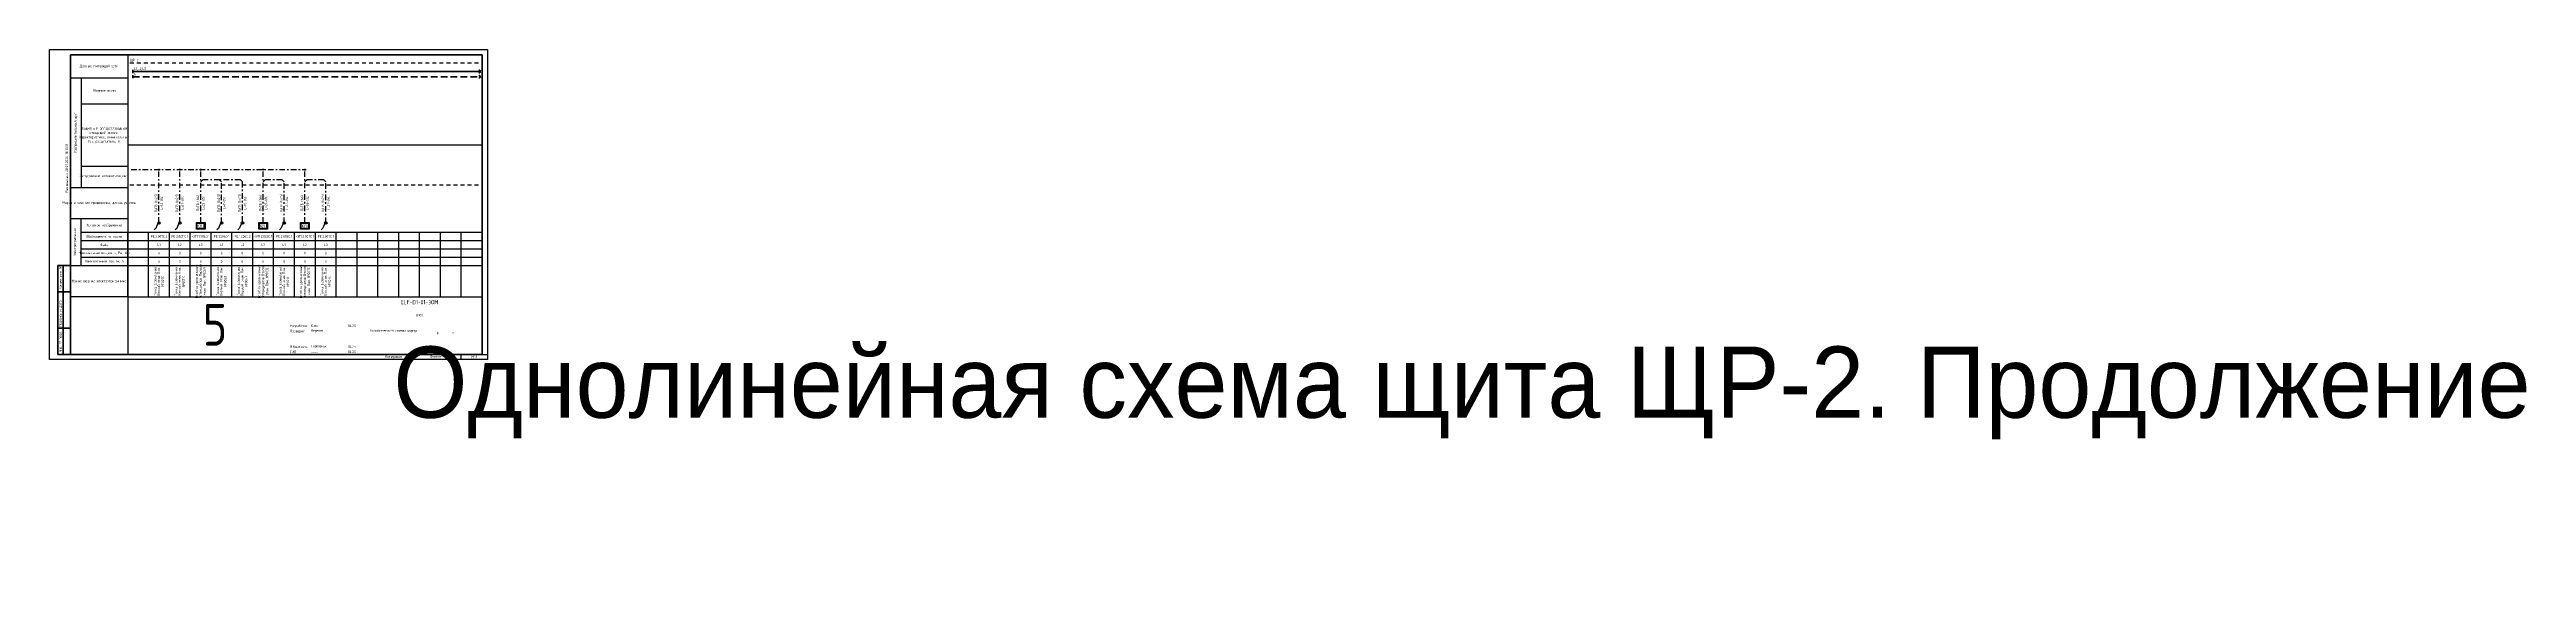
# Paper-space layout 'ЩР (5)' of a CAD drawing. Header units: millimetres. Extents: x 0 to 2376, y -218 to 297.
# The model-space entities are those that its viewports show. They can reach past a viewport. Long polylines and large blocks are cut down to what shows.
import ezdxf
from ezdxf.enums import TextEntityAlignment as Align

# ---------------------------------------------------------------- set-up
doc = ezdxf.new("R2018")
doc.units = ezdxf.units.MM
doc.set_wipeout_variables(frame=1)
for name, pattern in [('HIDDEN2', [4.7625, 3.175, -1.5875]), ('JIS_02_0.7', [1.35, 0.75, -0.6]), ('Штрихштриховая', [10.936111, 5.291667, -2.116667, 1.411111, -2.116667])]:
    doc.linetypes.add(name, pattern=pattern)
doc.layers.add('0-Область подсчета', color=152, linetype='Continuous', plot=False, transparency=0.5)
doc.layers.add('0_UNC Defpoints ЭОМ', color=6, linetype='Continuous', plot=False)
for name, color, linetype in [('0_UNC_12 ДСУП. Оборудование', 104, 'Continuous'), ('0_Рамка', 7, 'Continuous'), ('SX_BOUND', 7, 'JIS_02_0.7'), ('SX_LINES', 7, 'Continuous'), ('SX_TABLE', 7, 'Continuous'), ('SX_TEXT', 7, 'Continuous')]:
    doc.layers.add(name, color=color, linetype=linetype)
doc.styles.get("Standard").update_dxf_attribs({"font": 'arial.ttf'})
doc.styles.add('SX_GOST', font='GOST2304A_0.ttf')
doc.styles.add('UNC_A', font='GOST2304A_0.ttf')
doc.styles.add('Unecom', font='GOST2304A_0.ttf', dxfattribs={"height": 2.5})
doc.styles.add('СПДС', font='isocpeur.ttf', dxfattribs={"width": 0.8, "height": 2.5})
doc.styles.add('СПДС1.8', font='isocpeur.ttf', dxfattribs={"width": 0.8, "height": 1.8})

# ---------------------------------------------------------------- blocks, each defined once
blk = doc.blocks.new('*U166')
at = {"lineweight": 60, "ltscale": 10}
for p, q in [((20, 292), (415, 292)), ((20, 5), (20, 292)), ((415, 292), (415, 5)), ((8, 90), (20, 90)), ((8, 5), (8, 90)), ((13, 90), (13, 5)), ((20, 90), (20, 5)), ((20, 90), (20, 5)), ((8, 65), (20, 65)), ((8, 30), (20, 30)), ((20, 5), (8, 5)), ((415, 5), (20, 5))]:
    blk.add_line(p, q, dxfattribs=at)
at = {"layer": '0_UNC Defpoints ЭОМ', "ltscale": 10}
blk.add_lwpolyline([(420, 0), (0, 0), (0, 297), (420, 297)], close=True, dxfattribs=at)
at = {"layer": '0_UNC Defpoints ЭОМ', "lineweight": 30}
blk.add_lwpolyline([(395, 5), (420, 5), (420, 0), (395, 0)], close=True, dxfattribs=at)
at = {"char_height": 2.5, "attachment_point": 4, "rotation": 90, "style": 'Unecom'}
for s, insert, width in [('{\\fGOST type A|b0|i1|c204|p34; }Взамен инв. №', (10.5, 65), 25), (' Подпись и дата', (10.5, 30), 35), (' Инв. № подл.', (10.5, 5), 24.419)]:
    blk.add_mtext(s, dxfattribs=dict(at, insert=insert, width=width))
at = {"style": 'Unecom'}
for s, insert, char_height, width, attachment_point, line_spacing_factor in [('ELF-D1-01-ЭОМ', (355, 55), 4, 120, 5, 2), ('Разработал', (230.7, 32), 2.5, 20, 4, 2), ('Проверил', (230.7, 27), 2.5, 20, 4, 2), ('Ким', (250.8, 32.5), 2.5, 19.921, 4, 2), ('Вересов', (250.8, 27.5), 2.5, 19.921, 4, 2), ('04.25', (290, 32.5), 2.5, 10, 5, 2), ('Хозяйственно-бытовой корпус', (330, 27.5), 2.5, 70, 5, 1.5), ('D100', (355, 42.5), 2.5, 115, 5, 1.5), ('Р', (372.5, 25), 2.5, 15, 5, 2), ('Н.Контроль', (230.7, 12), 2.5, 20, 4, 2), ('ГИП', (230.7, 7.3), 2.5, 20, 4, 2), ('----', (250.8, 7), 2.5, 19.921, 4, 2), ('Гарбарчук', (250.8, 12.5), 2.5, 19.921, 4, 2), ('04.25', (290, 12.5), 2.5, 10, 5, 2), ('04.25', (290, 7.5), 2.5, 10, 5, 2)]:
    blk.add_mtext(s, dxfattribs=dict(at, insert=insert, char_height=char_height, width=width, attachment_point=attachment_point, line_spacing_factor=line_spacing_factor))
at = {"char_height": 2.5, "attachment_point": 4, "style": 'Unecom'}
for s, insert, width in [('Формат  ', (364.9, 2.6), 50), ('\\pi1; ', (250, -133.2), 20), ('\\pi1; ', (250, -133.2), 20), ('\\pxi0.4; ', (250, -133.2), 20), ('\\pi1; ', (512.5, -218.3), 20), ('\\pi1; ', (512.5, -218.3), 20), ('\\pxi0.4; ', (512.5, -218.3), 20)]:
    blk.add_mtext(s, dxfattribs=dict(at, insert=insert, width=width))
at = {"style": 'Unecom'}
blk.add_attdef('ЛИСТ_№', text='', height=2.5, dxfattribs=at).set_placement((387.5, 25), align=Align.MIDDLE_CENTER)
blk.add_attdef('КОЛ-ВО_ЛИСТОВ', text='', height=2.5, dxfattribs=at).set_placement((404.7, 23.7), align=Align.CENTER)
at = {"lineweight": 30, "flags": 104}
blk.add_attdef('ОПИСАНИЕ_ЛИСТА', text='', height=2.5, dxfattribs=at).set_placement((329.9, 12.5), align=Align.MIDDLE_CENTER)
at = {"style": 'Unecom', "flags": 8}
blk.add_attdef('ФОРМАТ_БУМАГИ', (379.4, 1.3), '', height=2.5, dxfattribs=at)
at = {"layer": '0_Рамка', "style": 'СПДС', "width": 0.8}
blk.add_text('Распечатано 28.07.2026 18:15:01', height=2.5, rotation=90, dxfattribs=at).set_placement((16.5, 160), align=Align.MIDDLE_LEFT)
at = {"layer": 'Defpoints', "insert": (330, 2.5), "char_height": 2.5, "width": 70, "attachment_point": 5, "style": 'Unecom'}
blk.add_mtext('Копировал', dxfattribs=at)
blk = doc.blocks.new('_Боковик_схема Юником')
at = {"color": 0, "lineweight": -2, "ltscale": 3}
blk.add_lwpolyline([(0, 232), (55, 232), (55, 0), (0, 0)], close=True, dxfattribs=at)
for points in [[(0, 210), (55, 210), (55, 125), (10.3, 125)], [(10.3, 210), (10.3, 105)], [(10.3, 185), (55, 185)], [(0, 105), (55, 105)], [(0, 75), (55, 75)], [(10, 75), (10, 30)], [(10, 62), (51.8, 62)], [(10, 62), (55, 62)], [(10, 54), (55, 54)], [(0, 30), (55, 30)], [(10, 46), (55, 46)], [(10, 38), (55, 38)]]:
    blk.add_lwpolyline(points, dxfattribs=at)
at = {"color": 0, "lineweight": -2, "char_height": 2.5, "attachment_point": 5, "style": 'Unecom'}
for s, insert, width in [('Данные питающей сети', (27.5, 221), 55), ('Сборные шины', (32.6, 197.5), 44.736), ('Защитный аппарат/вводной отходящей линии.\\PХарактеристика, номинальный ток, расцепитель, А.', (32.6, 155), 44.736), ('Оборудование автоматизации', (31, 115.7), 37.884), ('Марка и сечение проводника, длина участка', (27.5, 90), 55), ('Обозначение на плане', (32.5, 58), 45), ('Условное изображение', (32.5, 68.5), 45), ('Фаза', (32.5, 50), 45), ('Номинальная мощность, Рн, кВт', (32.5, 42), 45), ('Номинальный ток, Iн, А', (32.5, 34), 45), ('Наименование электроприемника', (27.5, 15), 55)]:
    blk.add_mtext(s, dxfattribs=dict(at, insert=insert, width=width))
at = {"color": 0, "lineweight": -2, "char_height": 2.5, "attachment_point": 5, "rotation": 90, "style": 'Unecom'}
for s, insert, width in [('Распределительный щит', (5.1, 157.5), 105), ('Электроприемник', (4.6, 52.5), 45)]:
    blk.add_mtext(s, dxfattribs=dict(at, insert=insert, width=width))
blk = doc.blocks.new('*U220')
h = blk.add_hatch()
h.set_pattern_fill('ANGLE', color=0)
h.set_pattern_definition([(0, (-2.5674, 3.856), (0, 6.985), [5.08, -1.905]), (90, (-2.5674, 3.856), (-6.985, 4e-16), [5.08, -1.905])])
h.paths.add_polyline_path([(1.2, -1.3, 1), (-1.3, -1.3, 1)])
at = {"linetype": 'ByBlock'}
h = blk.add_hatch(color=0, dxfattribs=at)
h.dxf.hatch_style = 1
h.paths.add_polyline_path([(1.2, -1.3, 1), (-1.3, -1.3, 1)])
at = {"color": 0, "linetype": 'ByBlock'}
blk.add_circle((0, -1.3), 1.25, dxfattribs=at)
at = {"color": 0, "linetype": 'ByBlock', "start_tangent": (-9.510702, -2.8276), "end_tangent": (-11.984182, -3.983771)}
blk.add_spline([(0, -1.3), (-4.5, -7.9)], degree=3, dxfattribs=at)
blk = doc.blocks.new('*U222')
at = {"color": 0, "linetype": 'ByBlock'}
blk.add_wipeout([(1.9, 2.5), (1.9, -2.5), (-1.9, -2.5), (-1.9, 2.5)], dxfattribs=at)
at = {"color": 0, "linetype": 'ByBlock', "lineweight": -2}
for points in [[(1.9, 2.5), (1.9, -2.5), (-1.9, -2.5), (-1.9, 2.5)], [(1.5, 2.2), (1.5, -2.1), (-1.5, -2.1), (-1.5, 2.2)]]:
    blk.add_lwpolyline(points, close=True, dxfattribs=at)
at = {"color": 0, "linetype": 'ByBlock', "lineweight": -2, "style": 'СПДС1.8', "width": 0.8}
blk.add_text('КУП', height=1.8, rotation=270, dxfattribs=at).set_placement((0, 0), align=Align.MIDDLE_CENTER)
blk = doc.blocks.new('*U221')
at = {"color": 0, "linetype": 'ByBlock'}
blk.add_wipeout([(1.9, 2.5), (1.9, -2.5), (-1.9, -2.5), (-1.9, 2.5)], dxfattribs=at)
at = {"color": 0, "linetype": 'ByBlock', "lineweight": -2}
for points in [[(1.9, 2.5), (1.9, -2.5), (-1.9, -2.5), (-1.9, 2.5)], [(1.5, 2.2), (1.5, -2.1), (-1.5, -2.1), (-1.5, 2.2)]]:
    blk.add_lwpolyline(points, close=True, dxfattribs=at)
at = {"color": 0, "linetype": 'ByBlock', "lineweight": -2, "style": 'СПДС1.8', "width": 0.8}
blk.add_text('КУП', height=1.8, rotation=270, dxfattribs=at).set_placement((0, 0), align=Align.MIDDLE_CENTER)
blk = doc.blocks.new('SX_TCOL')
for p, q in [((-10, 62), (10, 62)), ((-10, 54), (10, 54)), ((10, 0), (10, 62)), ((-10, 46), (10, 46)), ((-10, 38), (10, 38)), ((-10, 30), (10, 30)), ((-10, 0), (10, 0))]:
    blk.add_line(p, q)
at = {"style": 'SX_GOST'}
for tag, p in [('CAB1', (-2.6, 90)), ('CAB2', (2.6, 90)), ('NAME1', (-3.6, 15)), ('NAME2', (0, 15)), ('NAME3', (3.6, 15))]:
    blk.add_attdef(tag, text='', height=2.5, rotation=90, dxfattribs=at).set_placement(p, align=Align.MIDDLE)
for tag, p in [('LINE', (0, 58)), ('PH', (0, 50)), ('POW', (0, 42)), ('CUR', (0, 34))]:
    blk.add_attdef(tag, text='', height=2.5, dxfattribs=at).set_placement(p, align=Align.MIDDLE)
blk = doc.blocks.new('*U256')
at = {"lineweight": 40}
for p, q in [((333.9, 0), (331.9, 1.5)), ((333.9, 0), (331.9, -1.5)), ((333.9, -5), (331.9, -3.5)), ((333.9, -5), (331.9, -6.5))]:
    blk.add_line(p, q, dxfattribs=at)
at = {"linetype": 'ByBlock', "lineweight": 40}
for points in [[(0, 1.5), (0, -1.5)], [(0, 0), (333.9, 0)], [(0, -3.5), (0, -6.5)]]:
    blk.add_lwpolyline(points, dxfattribs=at)
at = {"color": 4, "linetype": 'HIDDEN2', "lineweight": 40, "ltscale": 2}
blk.add_lwpolyline([(0, -5), (333.9, -5)], dxfattribs=at)
at = {"insert": (1.2, -1.6), "char_height": 2.5, "attachment_point": 1, "style": 'UNC_A'}
blk.add_mtext_dynamic_manual_height_columns('N', width=3.844, gutter_width=12.5, heights=[0], dxfattribs=at)
at = {"style": 'UNC_A'}
blk.add_attdef('ЛИНИЯ', (1, 1.5), '', height=2.5, dxfattribs=at)
blk = doc.blocks.new('*U264')
at = {"lineweight": 40}
for p, q in [((0, 0), (-2, 1.5)), ((0, 0), (-2, -1.5)), ((0, -5), (-2, -3.5)), ((0, -5), (-2, -6.5))]:
    blk.add_line(p, q, dxfattribs=at)
at = {"linetype": 'ByBlock', "lineweight": 40}
for points in [[(0, 0), (332.3, 0)], [(332.3, 1.5), (332.3, -1.5)], [(332.3, -3.5), (332.3, -6.5)]]:
    blk.add_lwpolyline(points, dxfattribs=at)
at = {"color": 4, "linetype": 'HIDDEN2', "lineweight": 40, "ltscale": 2}
blk.add_lwpolyline([(0, -5), (332.3, -5)], dxfattribs=at)
at = {"insert": (1.2, -1.6), "char_height": 2.5, "attachment_point": 1, "style": 'UNC_A'}
blk.add_mtext_dynamic_manual_height_columns('N', width=3.844, gutter_width=12.5, heights=[0], dxfattribs=at)
at = {"style": 'UNC_A'}
blk.add_attdef('ЛИНИЯ', (1, 1.5), '', height=2.5, dxfattribs=at)

msp = doc.modelspace()

# ---------------------------------------------------------------- linework, layer by layer
at = {"color": 3, "linetype": 'Штрихштриховая'}
msp.add_line((1078, 1464.6), (1414, 1464.6), dxfattribs=at)
at = {"color": 6}
for points in [[(1415, 1578), (1075, 1578), (1075, 1291), (1415, 1291), (1415, 1578)], [(1755, 1578), (1415, 1578), (1415, 1291), (1755, 1291), (1755, 1578)], [(2095, 1578), (1755, 1578), (1755, 1291), (2095, 1291), (2095, 1578)]]:
    msp.add_lwpolyline(points, dxfattribs=at)
at = {"color": 3, "linetype": 'Штрихштриховая'}
for points in [[(1418.4, 1468), (1585, 1468)], [(1445, 1417.3), (1445, 1468)], [(1465, 1417.3), (1465, 1468)], [(1525.1, 1418.2), (1525.1, 1456.2), (1523.1, 1458.2), (1503.1, 1458.2)]]:
    msp.add_lwpolyline(points, dxfattribs=at)
at = {"color": 0, "linetype": 'ByBlock', "lineweight": -3}
for centre in [(1445, 1468), (1465, 1468), (1485, 1468), (1545, 1468), (1585, 1468)]:
    msp.add_circle(centre, 0.575, dxfattribs=at)
at = {"layer": '0-Область подсчета'}
msp.add_lwpolyline([(123.8, 1627.1), (1973, 1627.1), (1973, 1491.5), (123.8, 1491.5)], close=True, dxfattribs=at)
at = {"layer": 'SX_BOUND', "ltscale": 5}
for p, q in [((1417, 1570.2), (1753, 1570.2)), ((1417, 1453.5), (1753, 1453.5))]:
    msp.add_line(p, q, dxfattribs=at)

# ---------------------------------------------------------------- block references
at = {"color": 3, "linetype": 'ByBlock'}
for p in [(1445, 1418.2), (1465.1, 1418.2), (1505.1, 1418.2), (1525.1, 1418.2), (1605.1, 1418.2)]:
    msp.add_blockref('*U220', p, dxfattribs=at)
at = {"layer": 'SX_LINES'}
for name, p, values in [('*U264', (1081.6, 1551.2), {'ЛИНИЯ': 'КМ-1(L1,L2,L3)'}), ('*U256', (1080, 1562), {'ЛИНИЯ': 'L1,L2,L3'}), ('*U256', (1420, 1562), {'ЛИНИЯ': 'L1,L2,L3'})]:
    msp.add_blockref(name, p, dxfattribs=at).add_auto_attribs(values)
at = {"layer": 'SX_TABLE'}
msp.add_blockref('SX_TCOL', (1445, 1346), dxfattribs=at).add_auto_attribs({'NAME1': 'Точка заземления', 'NAME2': 'Второй этаж Пом.', 'NAME3': '№007C', 'CUR': '0', 'POW': '0', 'PH': 'L1', 'LINE': 'РЕ.2.007C.2', 'CAB1': 'ПуГВ (1х2,5)', 'CAB2': 'L=12-0%'})
for p in [(1405, 1346), (1425, 1346), (1625, 1346), (1645, 1346), (1665, 1346), (1685, 1346), (1705, 1346), (1725, 1346), (1745, 1346), (1765, 1346)]:
    msp.add_blockref('SX_TCOL', p, dxfattribs=at)

# ---------------------------------------------------------------- texts
at = {"layer": 'Defpoints', "color": 6, "insert": (1487, 1339.3), "char_height": 40, "attachment_point": 1, "style": 'Unecom'}
msp.add_mtext_dynamic_manual_height_columns('5', width=99.921, gutter_width=12.5, heights=[0], dxfattribs=at)
at = {"layer": 'SX_TEXT', "style": 'SX_GOST'}
msp.add_text('ЩР-2', height=2.5, dxfattribs=at).set_placement((1417, 1571.7))

# ---------------------------------------------------------------- next in the draw order: block references
at = {"layer": '0_UNC_12 ДСУП. Оборудование', "color": 3, "lineweight": -3, "xscale": 1.659939670992137, "yscale": 1.659939670992137, "zscale": 1.659939670992137, "rotation": 90}
for name, p in [('*U221', (1485, 1414.2)), ('*U222', (1545, 1414.2)), ('*U222', (1585, 1414.2))]:
    msp.add_blockref(name, p, dxfattribs=at)

# ---------------------------------------------------------------- next in the draw order: linework, layer by layer
at = {"color": 3, "linetype": 'Штрихштриховая'}
for points in [[(1485, 1417.3), (1485, 1468)], [(1505.1, 1416.9), (1505.1, 1456.2), (1503.1, 1458.2), (1487, 1458.2), (1485, 1456.2), (1485, 1456.2)], [(1545, 1417.3), (1545, 1468)], [(1565.1, 1416.9), (1565.1, 1456.2), (1563.1, 1458.2), (1547, 1458.2), (1545, 1456.2), (1545, 1456.2)], [(1585, 1417.3), (1585, 1468)], [(1605.1, 1416.9), (1605.1, 1456.2), (1603.1, 1458.2), (1587, 1458.2), (1585, 1456.2), (1585, 1456.2)]]:
    msp.add_lwpolyline(points, dxfattribs=at)

# ---------------------------------------------------------------- next in the draw order: block references
at = {"color": 3, "linetype": 'ByBlock'}
msp.add_blockref('*U220', (1565.1, 1418.2), dxfattribs=at)
at = {"layer": 'SX_TABLE'}
for p, values in [((1465, 1346), {'NAME1': 'Точка заземления', 'NAME2': 'Второй этаж Пом.', 'NAME3': '№0011C', 'CUR': '0', 'POW': '0', 'PH': 'L2', 'LINE': 'РЕ.2.0011C.1', 'CAB1': 'ПуГВ (1х2,5)', 'CAB2': 'L=17-0%'}), ((1505, 1346), {'NAME1': 'Точка заземления', 'NAME2': 'Первый этаж Пом.', 'NAME3': '№006Э', 'CUR': '0', 'POW': '0', 'PH': 'L1', 'LINE': 'РЕ.1.006Э.1', 'CAB1': 'ПуГВ (1х2,5)', 'CAB2': 'L=7-0%'}), ((1525, 1346), {'NAME1': 'Точка заземления', 'NAME2': 'Первый этаж Пом.', 'NAME3': '№006Э', 'CUR': '0', 'POW': '0', 'PH': 'L2', 'LINE': 'РЕ.1.006Э.2', 'CAB1': 'ПуГВ (1х2,5)', 'CAB2': 'L=10-0%'}), ((1565, 1346), {'NAME1': 'Точка заземления', 'NAME2': 'Второй этаж Пом.', 'NAME3': '№003C', 'CUR': '0', 'POW': '0', 'PH': 'L1', 'LINE': 'РЕ.2.003C.1', 'CAB1': 'ПуГВ (1х2,5)', 'CAB2': 'L=12-0%'}), ((1605, 1346), {'NAME1': 'Точка заземления', 'NAME2': 'Второй этаж Пом.', 'NAME3': '№007C', 'CUR': '0', 'POW': '0', 'PH': 'L3', 'LINE': 'РЕ.2.007C.1', 'CAB1': 'ПуГВ (1х2,5)', 'CAB2': 'L=12-0%'})]:
    msp.add_blockref('SX_TCOL', p, dxfattribs=at).add_auto_attribs(values)
ref = msp.add_blockref('SX_TCOL', (1485, 1346), dxfattribs=at)
ref.add_attrib('NAME1', 'Коробка уравнивания', dxfattribs={"layer": '0', "height": 2.5, "rotation": 90, "style": 'SX_GOST', "width": 0.992394}).set_placement((1481.4, 1361), align=Align.MIDDLE)
ref.add_attrib('NAME2', 'потенциалов Первый', dxfattribs={"layer": '0', "height": 2.5, "rotation": 90, "style": 'SX_GOST'}).set_placement((1485, 1361), align=Align.MIDDLE)
ref.add_attrib('NAME3', 'этаж Пом. №006Э', dxfattribs={"layer": '0', "height": 2.5, "rotation": 90, "style": 'SX_GOST'}).set_placement((1488.6, 1361), align=Align.MIDDLE)
ref.add_attrib('CUR', '0', dxfattribs={"layer": '0', "height": 2.5, "style": 'SX_GOST'}).set_placement((1485, 1380), align=Align.MIDDLE)
ref.add_attrib('POW', '0', dxfattribs={"layer": '0', "height": 2.5, "style": 'SX_GOST'}).set_placement((1485, 1388), align=Align.MIDDLE)
ref.add_attrib('PH', 'L3', dxfattribs={"layer": '0', "height": 2.5, "style": 'SX_GOST'}).set_placement((1485, 1396), align=Align.MIDDLE)
ref.add_attrib('LINE', 'КУП.1.006Э.1', dxfattribs={"layer": '0', "height": 2.5, "style": 'SX_GOST'}).set_placement((1485, 1404), align=Align.MIDDLE)
ref.add_attrib('CAB1', 'ПуГВ (1х6)', dxfattribs={"layer": '0', "height": 2.5, "rotation": 90, "style": 'SX_GOST'}).set_placement((1482.4, 1436), align=Align.MIDDLE)
ref.add_attrib('CAB2', 'L=23-0%', dxfattribs={"layer": '0', "height": 2.5, "rotation": 90, "style": 'SX_GOST'}).set_placement((1487.6, 1436), align=Align.MIDDLE)
ref = msp.add_blockref('SX_TCOL', (1545, 1346), dxfattribs=at)
ref.add_attrib('NAME1', 'Коробка уравнивания', dxfattribs={"layer": '0', "height": 2.5, "rotation": 90, "style": 'SX_GOST', "width": 0.992394}).set_placement((1541.4, 1361), align=Align.MIDDLE)
ref.add_attrib('NAME2', 'потенциалов Второй', dxfattribs={"layer": '0', "height": 2.5, "rotation": 90, "style": 'SX_GOST'}).set_placement((1545, 1361), align=Align.MIDDLE)
ref.add_attrib('NAME3', 'этаж Пом. №003C', dxfattribs={"layer": '0', "height": 2.5, "rotation": 90, "style": 'SX_GOST'}).set_placement((1548.6, 1361), align=Align.MIDDLE)
ref.add_attrib('CUR', '0', dxfattribs={"layer": '0', "height": 2.5, "style": 'SX_GOST'}).set_placement((1545, 1380), align=Align.MIDDLE)
ref.add_attrib('POW', '0', dxfattribs={"layer": '0', "height": 2.5, "style": 'SX_GOST'}).set_placement((1545, 1388), align=Align.MIDDLE)
ref.add_attrib('PH', 'L3', dxfattribs={"layer": '0', "height": 2.5, "style": 'SX_GOST'}).set_placement((1545, 1396), align=Align.MIDDLE)
ref.add_attrib('LINE', 'КУП.2.003C.1', dxfattribs={"layer": '0', "height": 2.5, "style": 'SX_GOST'}).set_placement((1545, 1404), align=Align.MIDDLE)
ref.add_attrib('CAB1', 'ПуГВ (1х6)', dxfattribs={"layer": '0', "height": 2.5, "rotation": 90, "style": 'SX_GOST'}).set_placement((1542.4, 1436), align=Align.MIDDLE)
ref.add_attrib('CAB2', 'L=20-0%', dxfattribs={"layer": '0', "height": 2.5, "rotation": 90, "style": 'SX_GOST'}).set_placement((1547.6, 1436), align=Align.MIDDLE)
ref = msp.add_blockref('SX_TCOL', (1585, 1346), dxfattribs=at)
ref.add_attrib('NAME1', 'Коробка уравнивания', dxfattribs={"layer": '0', "height": 2.5, "rotation": 90, "style": 'SX_GOST', "width": 0.992394}).set_placement((1581.4, 1361), align=Align.MIDDLE)
ref.add_attrib('NAME2', 'потенциалов Второй', dxfattribs={"layer": '0', "height": 2.5, "rotation": 90, "style": 'SX_GOST'}).set_placement((1585, 1361), align=Align.MIDDLE)
ref.add_attrib('NAME3', 'этаж Пом. №007C', dxfattribs={"layer": '0', "height": 2.5, "rotation": 90, "style": 'SX_GOST'}).set_placement((1588.6, 1361), align=Align.MIDDLE)
ref.add_attrib('CUR', '0', dxfattribs={"layer": '0', "height": 2.5, "style": 'SX_GOST'}).set_placement((1585, 1380), align=Align.MIDDLE)
ref.add_attrib('POW', '0', dxfattribs={"layer": '0', "height": 2.5, "style": 'SX_GOST'}).set_placement((1585, 1388), align=Align.MIDDLE)
ref.add_attrib('PH', 'L2', dxfattribs={"layer": '0', "height": 2.5, "style": 'SX_GOST'}).set_placement((1585, 1396), align=Align.MIDDLE)
ref.add_attrib('LINE', 'КУП.2.007C.1', dxfattribs={"layer": '0', "height": 2.5, "style": 'SX_GOST'}).set_placement((1585, 1404), align=Align.MIDDLE)
ref.add_attrib('CAB1', 'ПуГВ (1х6)', dxfattribs={"layer": '0', "height": 2.5, "rotation": 90, "style": 'SX_GOST'}).set_placement((1582.4, 1436), align=Align.MIDDLE)
ref.add_attrib('CAB2', 'L=18-0%', dxfattribs={"layer": '0', "height": 2.5, "rotation": 90, "style": 'SX_GOST'}).set_placement((1587.6, 1436), align=Align.MIDDLE)

psp = doc.layouts.new('ЩР (5)')

# ---------------------------------------------------------------- block references
at = {"ltscale": 100}
ref = psp.add_blockref('*U166', (0, 0), dxfattribs=at)
ref.add_attrib('ФОРМАТ_БУМАГИ', 'А3', (379.4, 1.3), dxfattribs={"height": 2.5, "style": 'Unecom'})
ref.add_attrib('ЛИСТ_№', '5', dxfattribs={"height": 2.5, "style": 'Unecom'}).set_placement((387.5, 25), align=Align.MIDDLE_CENTER)
lines = psp.add_mtext('Однолинейная схема щита ЩР-2. Продолжение', dxfattribs={"insert": (329.9, 12.5), "char_height": 68.284, "attachment_point": 1})
ref.add_attrib('ОПИСАНИЕ_ЛИСТА', '', (329.9, 12.5), dxfattribs={"flags": 104}).embed_mtext(lines)
at = {"lineweight": -3}
psp.add_blockref('_Боковик_схема Юником', (20, 60), dxfattribs=at)

# ---------------------------------------------------------------- texts
at = {"insert": (407.5, 2.5), "char_height": 2.5, "width": 25, "attachment_point": 5, "line_spacing_factor": 2, "style": 'Unecom'}
psp.add_mtext('М1:1', dxfattribs=at)

# ---------------------------------------------------------------- viewports
at = {"layer": 'Defpoints', "color": 6}
psp.add_viewport(center=(245, 148.5), size=(340, 287), view_center_point=(1585, 1434.5), view_height=287, dxfattribs=at)

doc.saveas('drawing.dxf')
